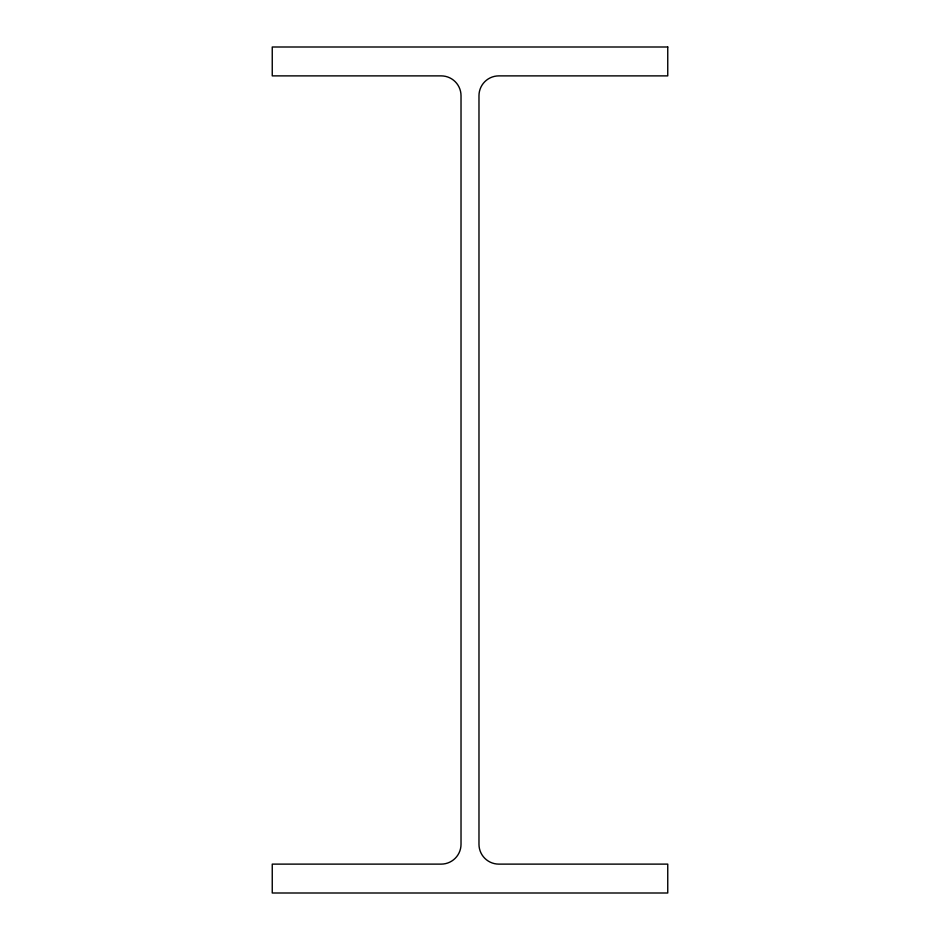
<?xml version="1.0" encoding="UTF-8"?>
<svg xmlns="http://www.w3.org/2000/svg" width="940" height="940" viewBox="0 0 940 940"><rect width="100%" height="100%" fill="white"/><g stroke="black" fill="none" stroke-linecap="round" stroke-linejoin="round"><path stroke-width="1.41" d="M667.752 47L272.248 47L272.248 75.882L441.177 75.882A19.846 19.846 0 0 1 461.023 95.727L461.023 844.273A19.846 19.846 0 0 1 441.177 864.119L272.248 864.119L272.248 893L667.752 893L667.752 864.119L498.823 864.119A19.846 19.846 0 0 1 478.977 844.273L478.977 95.727A19.846 19.846 0 0 1 498.823 75.882L667.752 75.882L667.752 47"/></g></svg>
